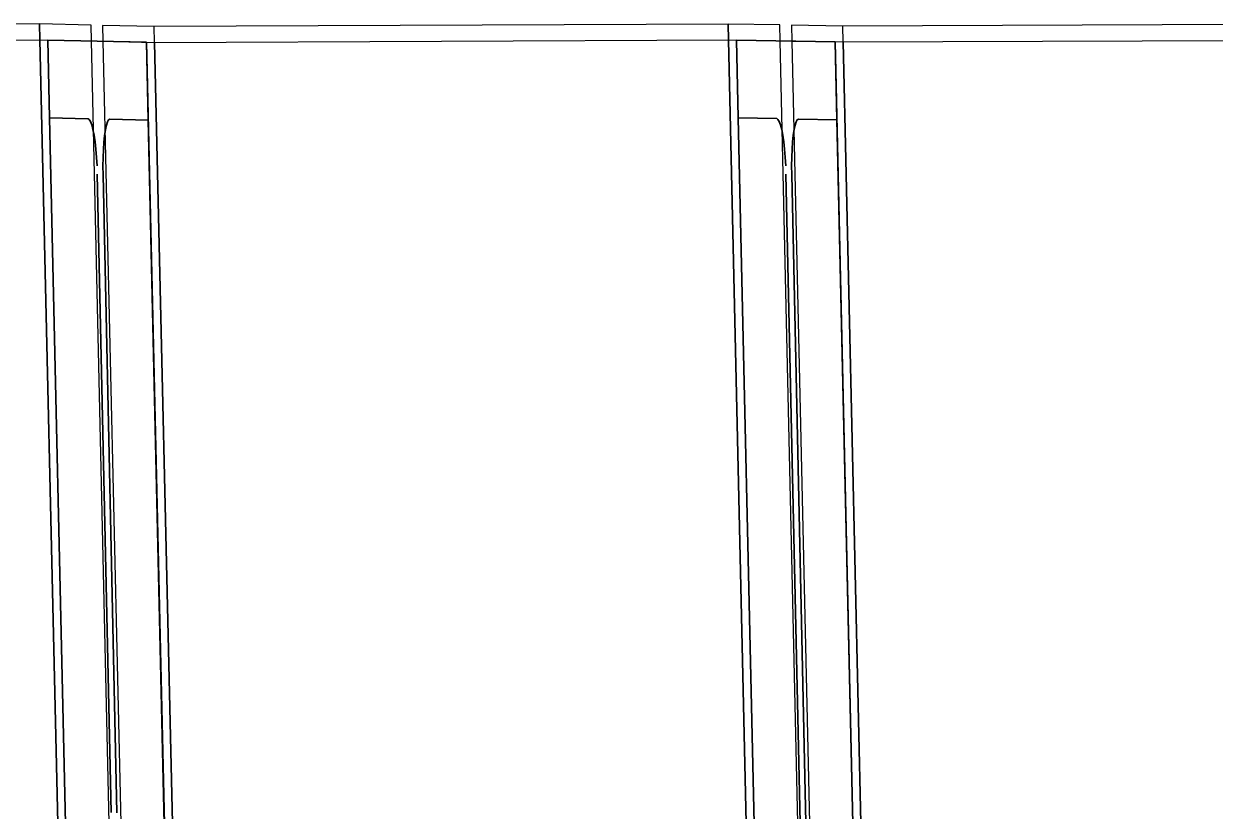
# Model space of a CAD drawing. Header units: metres. Extents: x -1147.3 to -1090.7, y 3.4 to 26.8.
# Drawn here: x -1139.416 to -1137.338, y 24.454 to 25.828 of the extents above; entities that cross this region are included whole.
import ezdxf

# ---------------------------------------------------------------- set-up
doc = ezdxf.new("R2010")
doc.units = ezdxf.units.M
doc.layers.add('A-GENM', color=7, linetype='Continuous', lineweight=35)

# ---------------------------------------------------------------- blocks, each defined once
blk = doc.blocks.new('SCR_B_08_NE_1 - SCR_B_08_NE_1-5604699-DRG-2873023 - SECTION 2')
at = {"layer": 'A-GENM', "color": 7, "lineweight": 25, "true_color": 0xefefef}
for p, q in [((-1137.9871, 25.8237), (-1138.0771, 25.8253)), ((-1138.0771, 25.8253), (-1138.0765, 25.7975)), ((-1136.9867, 25.8276), (-1137.9871, 25.8237)), ((-1137.9865, 25.796), (-1137.9871, 25.8237)), ((-1138.0765, 25.7975), (-1137.9865, 25.796)), ((-1137.9865, 25.796), (-1136.9861, 25.7998))]:
    blk.add_line(p, q, dxfattribs=at)
at = {"layer": 'A-GENM', "color": 254, "lineweight": 25, "true_color": 0xd4d4d4}
for p, q in [((-1138.0765, 25.7975), (-1138.0221, 23.3929)), ((-1137.9865, 25.796), (-1137.9321, 23.3948)), ((-1137.9321, 23.3948), (-1137.9865, 25.796))]:
    blk.add_line(p, q, dxfattribs=at)
blk = doc.blocks.new('SCR_B_08_NE_2 - SCR_B_08_NE_2-5605537-DRG-2873023 - SECTION 2')
at = {"layer": 'A-GENM', "color": 7, "lineweight": 25, "true_color": 0xefefef}
for p, q in [((-1139.1885, 25.8229), (-1139.2786, 25.8249)), ((-1139.2786, 25.8249), (-1139.278, 25.7972)), ((-1138.1872, 25.8272), (-1139.1885, 25.8229)), ((-1139.1879, 25.7952), (-1139.1885, 25.8229)), ((-1138.0971, 25.8256), (-1138.1872, 25.8272)), ((-1138.1872, 25.8272), (-1138.1866, 25.7995)), ((-1138.1866, 25.7995), (-1138.1872, 25.8272)), ((-1138.0965, 25.7979), (-1138.0971, 25.8256)), ((-1139.278, 25.7972), (-1139.1879, 25.7952)), ((-1139.1879, 25.7952), (-1138.1866, 25.7995)), ((-1138.1866, 25.7995), (-1138.0965, 25.7979))]:
    blk.add_line(p, q, dxfattribs=at)
at = {"layer": 'A-GENM', "color": 254, "lineweight": 25, "true_color": 0xd4d4d4}
for p, q in [((-1139.278, 25.7972), (-1139.2227, 23.3668)), ((-1139.1879, 25.7952), (-1139.1327, 23.3687)), ((-1139.1327, 23.3687), (-1139.1879, 25.7952)), ((-1138.1866, 25.7995), (-1138.1321, 23.3905)), ((-1138.1321, 23.3905), (-1138.1866, 25.7995)), ((-1138.0421, 23.3924), (-1138.0965, 25.7979))]:
    blk.add_line(p, q, dxfattribs=at)
blk = doc.blocks.new('SCR_B_08_NE_3 - SCR_B_08_NE_3-5606375-DRG-2873023 - SECTION 2')
at = {"layer": 'A-GENM', "color": 7, "lineweight": 25, "true_color": 0xefefef}
for p, q in [((-1139.3887, 25.8273), (-1140.3891, 25.8226)), ((-1139.388, 25.7996), (-1139.3887, 25.8273)), ((-1139.2986, 25.8253), (-1139.3886, 25.8273)), ((-1139.3886, 25.8273), (-1139.388, 25.7996)), ((-1139.298, 25.7976), (-1139.2986, 25.8253)), ((-1140.3885, 25.7948), (-1139.388, 25.7996)), ((-1139.388, 25.7996), (-1139.298, 25.7976))]:
    blk.add_line(p, q, dxfattribs=at)
at = {"layer": 'A-GENM', "color": 254, "lineweight": 25, "true_color": 0xd4d4d4}
for p, q in [((-1139.388, 25.7996), (-1139.3327, 23.3644)), ((-1139.3327, 23.3644), (-1139.388, 25.7996)), ((-1139.2427, 23.3664), (-1139.298, 25.7976))]:
    blk.add_line(p, q, dxfattribs=at)
blk = doc.blocks.new('T2DPAA-T2D-C3S-DU-M3D-100304_rvt-1-DRG-2873023 - SECTION 2')
at = {"layer": 'A-GENM', "color": 254, "lineweight": 25, "true_color": 0xd4d4d4}
for name in ['SCR_B_08_NE_3 - SCR_B_08_NE_3-5606375-DRG-2873023 - SECTION 2', 'SCR_B_08_NE_2 - SCR_B_08_NE_2-5605537-DRG-2873023 - SECTION 2', 'SCR_B_08_NE_1 - SCR_B_08_NE_1-5604699-DRG-2873023 - SECTION 2']:
    blk.add_blockref(name, (0, 0), dxfattribs=at)
blk = doc.blocks.new('BR08_GEN_POST_0 - 360UB_BASE-V4-DRG-2873023 - SECTION 2')
at = {"layer": 'A-GENM'}
for p, q in [((-1138.0005, 25.7962), (-1138.1726, 25.7992)), ((-1138.1726, 25.7992), (-1138.1696, 25.6633)), ((-1137.9975, 25.6603), (-1138.0005, 25.7962)), ((-1138.0005, 25.7962), (-1137.9472, 23.4424)), ((-1138.1696, 25.6633), (-1138.1026, 25.6621)), ((-1138.1193, 23.4387), (-1138.1696, 25.6633)), ((-1138.0646, 25.6614), (-1137.9975, 25.6603)), ((-1137.9975, 25.6603), (-1137.9473, 23.4424)), ((-1138.0865, 25.5653), (-1138.0865, 25.5648)), ((-1138.0865, 25.5648), (-1138.0618, 24.4337)), ((-1138.0518, 24.4332), (-1138.0764, 25.5646))]:
    blk.add_line(p, q, dxfattribs=at)
at = {"layer": 'A-GENM', "flags": 128}
for points in [[(-1138.1026, 25.6621), (-1138.1004, 25.6609), (-1138.0981, 25.6573), (-1138.096, 25.6514), (-1138.0939, 25.6434), (-1138.0921, 25.6335), (-1138.0904, 25.6219), (-1138.0889, 25.6089), (-1138.0878, 25.5948), (-1138.087, 25.58)], [(-1138.0764, 25.5646), (-1138.0766, 25.5798), (-1138.0764, 25.5946), (-1138.0759, 25.6086), (-1138.075, 25.6216), (-1138.0738, 25.6332), (-1138.0724, 25.643), (-1138.0707, 25.651), (-1138.0688, 25.6568), (-1138.0667, 25.6603), (-1138.0646, 25.6614)]]:
    blk.add_lwpolyline(points, dxfattribs=at)
blk = doc.blocks.new('BR08_GEN_POST_0 - 360UB_BASE-V5-DRG-2873023 - SECTION 2')
at = {"layer": 'A-GENM'}
for p, q in [((-1139.2019, 25.7955), (-1139.374, 25.7993)), ((-1139.374, 25.7993), (-1139.3711, 25.6633)), ((-1139.1989, 25.6596), (-1139.2019, 25.7955)), ((-1139.2019, 25.7955), (-1139.1478, 23.4164)), ((-1139.3711, 25.6633), (-1139.304, 25.6619)), ((-1139.3199, 23.4126), (-1139.3711, 25.6633)), ((-1139.266, 25.661), (-1139.1989, 25.6596)), ((-1139.1989, 25.6596), (-1139.1479, 23.4163)), ((-1139.2879, 25.5651), (-1139.2879, 25.5644)), ((-1139.2879, 25.5644), (-1139.2636, 24.4516)), ((-1139.2536, 24.451), (-1139.2779, 25.5642))]:
    blk.add_line(p, q, dxfattribs=at)
at = {"layer": 'A-GENM', "flags": 128}
for points in [[(-1139.304, 25.6619), (-1139.3018, 25.6606), (-1139.2996, 25.657), (-1139.2974, 25.6511), (-1139.2954, 25.6431), (-1139.2935, 25.6332), (-1139.2918, 25.6216), (-1139.2904, 25.6086), (-1139.2892, 25.5945), (-1139.2884, 25.5796)], [(-1139.2779, 25.5642), (-1139.278, 25.5794), (-1139.2778, 25.5942), (-1139.2773, 25.6083), (-1139.2764, 25.6212), (-1139.2753, 25.6328), (-1139.2738, 25.6427), (-1139.2721, 25.6506), (-1139.2702, 25.6564), (-1139.2682, 25.6599), (-1139.266, 25.661)]]:
    blk.add_lwpolyline(points, dxfattribs=at)

msp = doc.modelspace()

# ---------------------------------------------------------------- block references
at = {"lineweight": 5}
msp.add_blockref('T2DPAA-T2D-C3S-DU-M3D-100304_rvt-1-DRG-2873023 - SECTION 2', (0, 0), dxfattribs=at)
at = {"layer": 'A-GENM'}
for name in ['BR08_GEN_POST_0 - 360UB_BASE-V5-DRG-2873023 - SECTION 2', 'BR08_GEN_POST_0 - 360UB_BASE-V4-DRG-2873023 - SECTION 2']:
    msp.add_blockref(name, (0, 0), dxfattribs=at)

doc.saveas('drawing.dxf')
